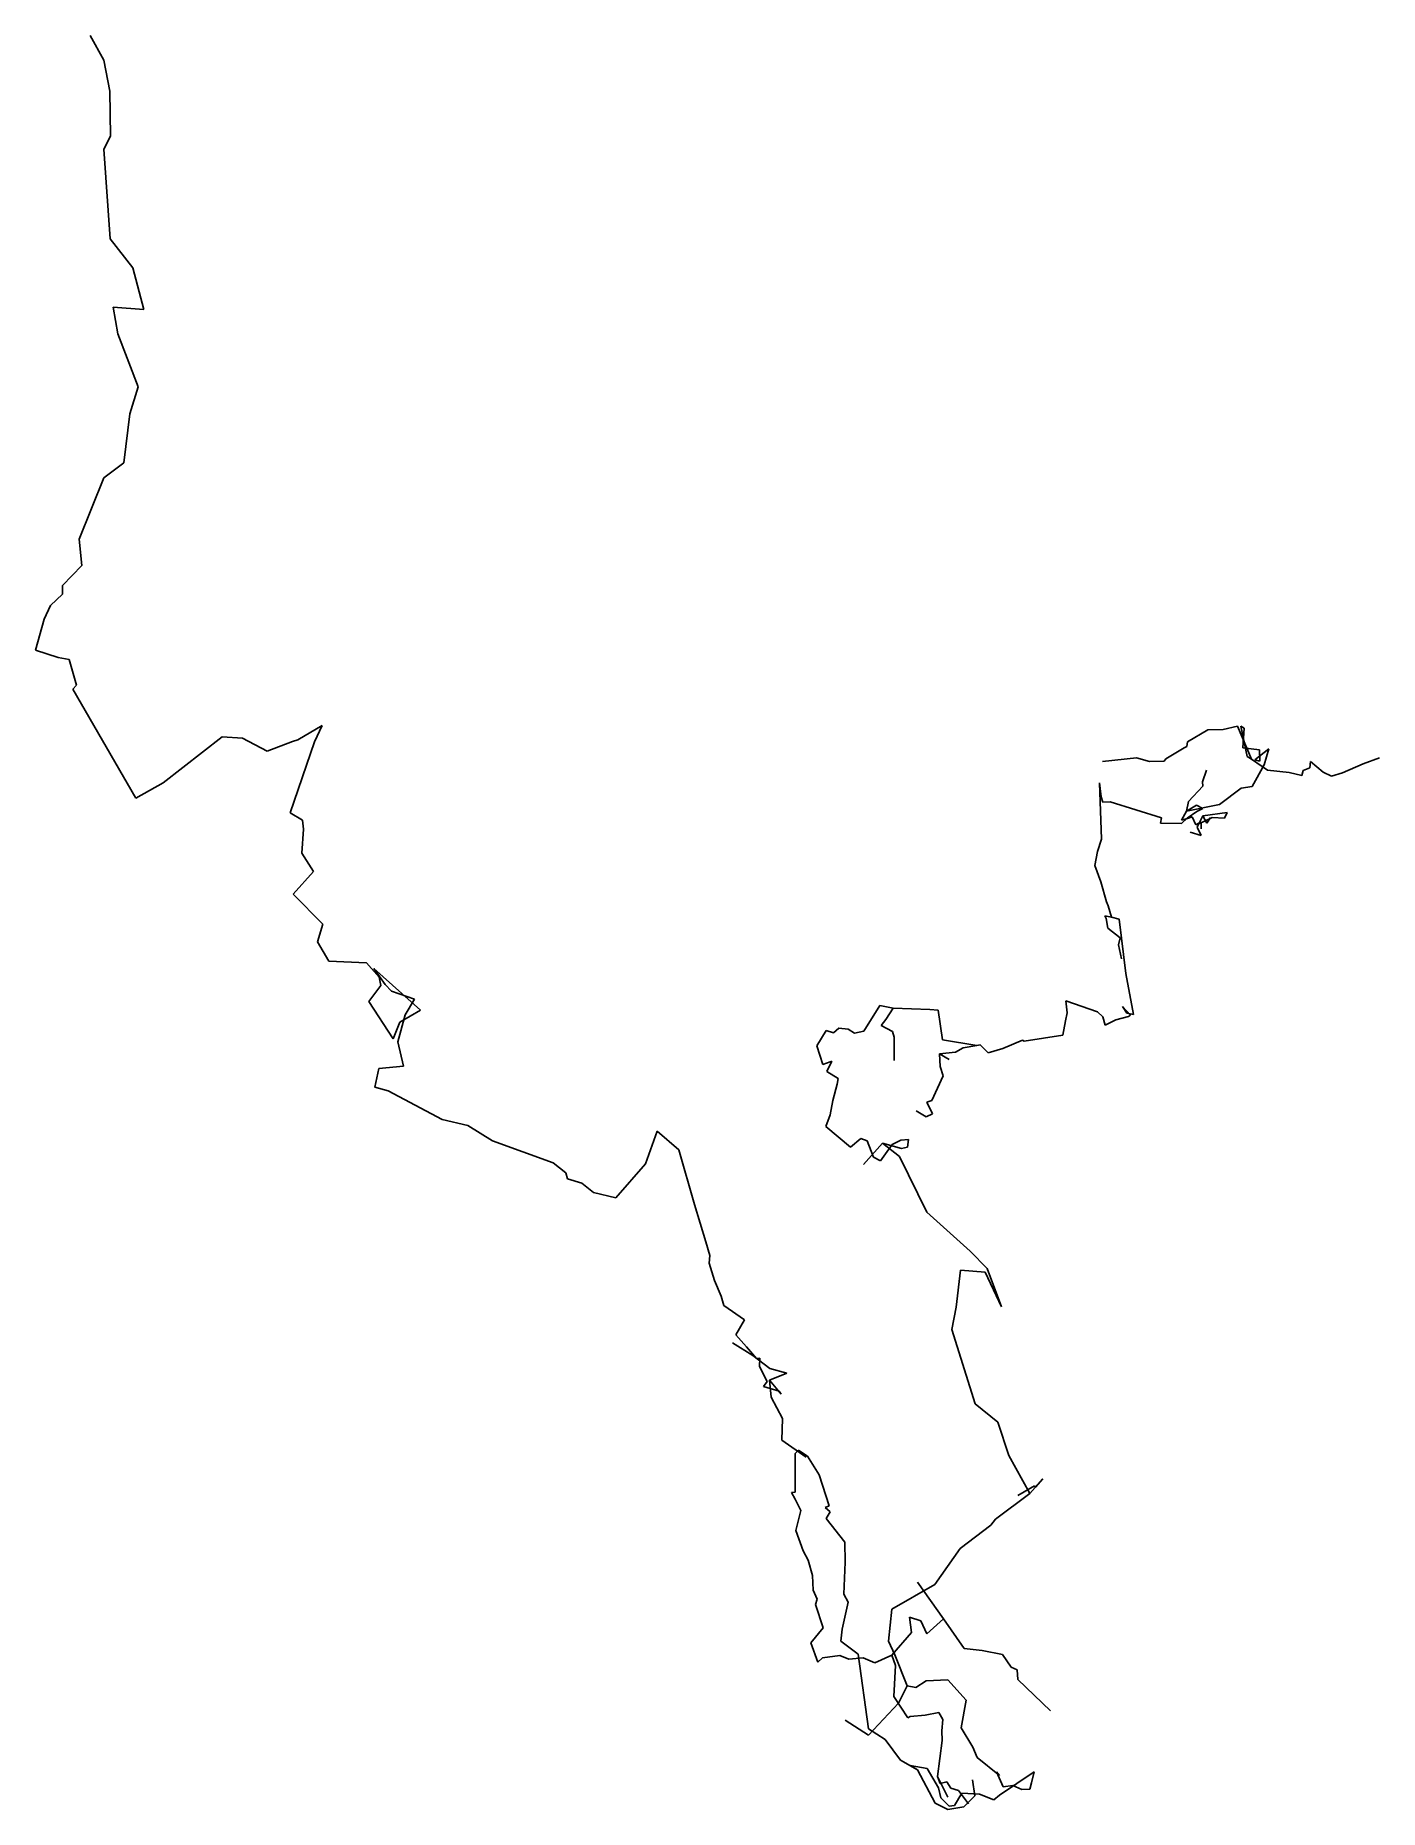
# Model space of a CAD drawing. Extents: x -381 to 40, y -329 to 227.
import ezdxf

# ---------------------------------------------------------------- set-up
doc = ezdxf.new("R2010")
doc.units = 0
doc.layers.add('CentreLine', color=5, linetype='CONTINUOUS')

msp = doc.modelspace()

# ---------------------------------------------------------------- linework, layer by layer
at = {"layer": 'CentreLine'}
for p, q in [((-359.48, 218.82, -638.09), (-363.75, 226.53, -635.56)), ((-357.59, 209.12, -641.11), (-359.48, 218.82, -638.09)), ((-357.35, 194.98, -642.1), (-357.59, 209.12, -641.11)), ((-359.41, 190.92, -643.41), (-357.35, 194.98, -642.1)), ((-357.45, 162.89, -656.51), (-359.41, 190.92, -643.41)), ((-350.38, 153.83, -659.16), (-357.45, 162.89, -656.51)), ((-346.88, 140.78, -662.53), (-350.38, 153.83, -659.16)), ((-355.01, 133.09, -672.96), (-356.48, 141.46, -667.02)), ((-356.48, 141.46, -667.02), (-346.88, 140.78, -662.53)), ((-348.66, 116.55, -678.72), (-355.01, 133.09, -672.96)), ((-351.25, 108.05, -682.49), (-348.66, 116.55, -678.72)), ((-353.13, 92.77, -694.52), (-351.25, 108.05, -682.49)), ((-359.47, 88, -697.57), (-353.13, 92.77, -694.52)), ((-367.2, 68.87, -709.48), (-359.47, 88, -697.57)), ((-366.33, 60.61, -712.18), (-367.2, 68.87, -709.48)), ((-372.4, 54.32, -715.36), (-366.33, 60.61, -712.18)), ((-376.15, 48.07, -713.35), (-372.36, 51.62, -715.55)), ((-372.36, 51.62, -715.55), (-372.4, 54.32, -715.36)), ((-378.08, 43.75, -708.62), (-376.15, 48.07, -713.35)), ((-380.84, 34.11, -711.88), (-378.08, 43.75, -708.62)), ((-373.68, 31.78, -710.27), (-380.84, 34.11, -711.88)), ((-370.29, 31.12, -711.53), (-373.68, 31.78, -710.27)), ((-367.98, 23.07, -700.81), (-370.29, 31.12, -711.53)), ((-369.12, 21.88, -700.01), (-367.98, 23.07, -700.81)), ((-349.42, -12.24, -706.95), (-369.12, 21.88, -700.01)), ((-322.38, 6.95, -691.82), (-340.87, -7.5, -700.35)), ((-315.95, 6.5, -690.45), (-322.38, 6.95, -691.82)), ((-308.27, 2.42, -680.44), (-315.95, 6.5, -690.45)), ((-298.68, 6.03, -677.45), (-300.39, 5.45, -676.32)), ((-291.05, 10.44, -671.05), (-298.68, 6.03, -677.45)), ((-293.42, 5.35, -673.43), (-291.05, 10.44, -671.05)), ((-13.67, 9.11, -23.66), (-20.06, 5.42, -28.63)), ((-8.88, 9.28, -7.97), (-13.67, 9.11, -23.66)), ((-4.38, 10.32, -6.74), (-8.88, 9.28, -7.97)), ((0, 0), (-4.38, 10.32, -6.74)), ((-1.31, 0.82, -9.47), (-3.32, 10.3, -5.56)), ((-3.32, 10.3, -5.56), (-2.33, 9.65, -6.36)), ((-2.33, 9.65, -34.56), (-2.76, 3.53, -38.4)), ((-2.33, 9.65, -6.36), (-2.33, 9.65, -34.56)), ((-300.39, 5.45, -676.32), (-308.27, 2.42, -680.44)), ((-301.06, -16.86, -687.54), (-293.42, 5.35, -673.43)), ((-36.01, 0.34, -53.9), (-46.66, -0.79, -57.8)), ((-31.9, -0.77, -46.43), (-36.01, 0.34, -47.1)), ((-36.01, 0.34, -47.1), (-36.01, 0.34, -53.9)), ((-26.81, 0.07, -40.7), (-27.39, -0.69, -44.79)), ((-21.13, 3.48, -37.88), (-26.81, 0.07, -40.7)), ((-20.27, 3.94, -28.63), (-21.13, 3.48, -37.88)), ((-20.06, 5.42, -28.63), (-20.27, 3.94, -28.63)), ((-2.76, 3.53, -38.4), (-2.76, 3.53, -43.7)), ((-2.76, 3.53, -43.7), (2.47, 2.89, -44.53)), ((0, 0), (-1.31, 0.82, -2.28)), ((-1.31, 0.82, -2.28), (-1.31, 0.82, -9.47)), ((0, 0), (5.01, -3.51, 2.35)), ((1.01, -0.27, -49.55), (5.44, 3.21, -49.55)), ((2.47, 2.89, -44.53), (2.59, -0.72, -46.69)), ((5.44, 3.21, -57.91), (4, -1.84, -56.6)), ((5.44, 3.21, -49.55), (5.44, 3.21, -57.91)), ((35.01, -1.52, 28.16), (40.1, 0.34, 31.17)), ((-27.39, -0.69, -44.79), (-31.9, -0.77, -46.43)), ((-15.37, -7.17, -45.46), (-14.04, -3.51, -45.8)), ((4, -1.84, -56.6), (0.25, -8.6, -59.73)), ((2.59, -0.72, -46.69), (1.01, -0.27, -49.55)), ((5.01, -3.51, 2.35), (5.01, -3.51, 6.75)), ((5.01, -3.51, 6.75), (11.8, -4.23, 6.39)), ((11.8, -4.23, 6.39), (11.8, -4.23, 11.34)), ((11.8, -4.23, 11.34), (15.78, -5.14, 12.07)), ((15.78, -5.14, 12.07), (16.21, -3.64, 11.05)), ((16.21, -3.64, 11.05), (18.25, -2.81, 12.17)), ((18.25, -2.81, 18.24), (18.43, -0.73, 19.99)), ((18.25, -2.81, 12.17), (18.25, -2.81, 18.24)), ((18.43, -0.73, 19.99), (18.43, -0.73, 22.2)), ((18.43, -0.73, 22.2), (22.45, -4.1, 22.02)), ((22.45, -4.1, 22.02), (25.03, -5.41, 22.79)), ((25.03, -5.41, 22.79), (28.5, -4.29, 23.57)), ((28.5, -4.29, 23.57), (35.01, -1.52, 28.16)), ((-340.87, -7.5, -700.35), (-349.42, -12.24, -706.95)), ((-47.12, -11.83, -87.95), (-47.57, -7.49, -92.63)), ((-47.57, -7.49, -92.63), (-47.57, -7.49, -133.83)), ((-47.57, -7.49, -133.83), (-47.57, -7.49, -151.33)), ((-47.57, -7.49, -151.33), (-46.96, -25.13, -151.02)), ((-19.7, -13.3, -52.14), (-15.25, -8.53, -48.67)), ((-15.25, -8.53, -48.67), (-15.37, -7.17, -45.46)), ((-3.26, -9.16, -63.53), (-10.07, -14.28, -62.03)), ((0.25, -8.6, -59.73), (-3.26, -9.16, -63.53)), ((-46.51, -13.5, -87.67), (-47.12, -11.83, -87.95)), ((-44.26, -13.46, -87.19), (-46.51, -13.5, -87.67)), ((-28.18, -18.38, -90.76), (-44.26, -13.46, -87.19)), ((-20.39, -16.29, -57.99), (-21.96, -19.12, -57.99)), ((-20.39, -16.29, -51.43), (-19.7, -13.3, -52.14)), ((-10.07, -14.28, -62.03), (-20.39, -16.29, -57.99)), ((-20.39, -16.29, -57.99), (-17.26, -14.48, -59.16)), ((-20.39, -16.29, -57.99), (-20.39, -16.29, -51.43)), ((-17.16, -16.46, -67.62), (-20.15, -18.55, -65.07)), ((-17.26, -14.48, -59.16), (-15.19, -15.5, -61.25)), ((-15.19, -15.5, -61.25), (-17.16, -16.46, -64.16)), ((-17.16, -16.46, -64.16), (-17.16, -16.46, -67.62)), ((-297.18, -19.1, -688.49), (-301.06, -16.86, -687.54)), ((-297.45, -29.47, -690.9), (-296.93, -21.97, -687.55)), ((-296.93, -21.97, -687.55), (-297.18, -19.1, -688.49)), ((-28.45, -20.07, -75.54), (-28.18, -18.38, -75.54)), ((-21.96, -20.18, -75.2), (-28.45, -20.07, -75.54)), ((-28.18, -18.38, -75.54), (-28.18, -18.38, -90.76)), ((-20.15, -18.55, -65.07), (-21.96, -20.18, -68.3)), ((-21.96, -19.12, -57.99), (-20, -18.67, -58.73)), ((-21.96, -20.18, -68.3), (-21.96, -20.18, -75.2)), ((-20, -18.67, -52.18), (-18.6, -18.13, -52.18)), ((-20, -18.67, -58.73), (-20, -18.67, -52.18)), ((-18.6, -18.13, -52.18), (-17.46, -20.56, -52.18)), ((-17.46, -20.56, -52.18), (-15.81, -19.72, -55.99)), ((-17.46, -20.56, -52.18), (-15.37, -19.76, -50.3)), ((-15.2, -17.79, -35.82), (-17.06, -21.29, -35.68)), ((-17.06, -21.29, -35.68), (-15.75, -23.98, -37.34)), ((-15.81, -19.72, -55.99), (-15.73, -21.85, -58.72)), ((-15.73, -21.85, -58.72), (-15.73, -21.85, -75.12)), ((-15.37, -19.76, -45.7), (-12.36, -18.35, -44.68)), ((-15.37, -19.76, -50.3), (-15.37, -19.76, -45.7)), ((-7.62, -16.72, -38.92), (-15.2, -17.79, -35.82)), ((-15.2, -17.79, -35.82), (-13.95, -20.14, -32.65)), ((-13.95, -20.14, -32.65), (-12.88, -18.29, -31.31)), ((-12.36, -18.35, -44.68), (-8.43, -18.56, -44.75)), ((-8.43, -18.56, -44.75), (-7.62, -16.72, -38.92)), ((-46.96, -25.13, -151.02), (-48.2, -28.94, -155.48)), ((-15.75, -23.98, -37.34), (-19.16, -22.94, -35.52)), ((-293.74, -35.2, -693.8), (-297.45, -29.47, -690.9)), ((-48.2, -28.94, -160.28), (-49.05, -33.33, -161.73)), ((-48.2, -28.94, -155.48), (-48.2, -28.94, -160.28)), ((-300.17, -42.34, -696.37), (-293.74, -35.2, -693.8)), ((-49.05, -33.33, -161.73), (-47.2, -38.42, -166.78)), ((-47.2, -38.42, -166.78), (-45.38, -44.76, -166.89)), ((-290.82, -51.68, -699.91), (-300.17, -42.34, -696.37)), ((-43.85, -49.54, -177.64), (-45.9, -49.15, -179.73)), ((-45.9, -49.15, -179.73), (-45.5, -49.95, -184.36)), ((-45.5, -49.95, -184.36), (-44.98, -52.93, -186.63)), ((-45.38, -44.76, -166.89), (-45.38, -44.76, -184.09)), ((-45.38, -44.76, -166.89), (-44.93, -46, -176.29)), ((-44.93, -46, -176.29), (-43.85, -49.54, -177.64)), ((-43.85, -49.54, -177.64), (-41.49, -50.13, -174.53)), ((-292.53, -57.28, -700.32), (-290.82, -51.68, -699.91)), ((-44.98, -52.93, -186.63), (-41.17, -56.01, -186.72)), ((-41.49, -50.13, -174.53), (-39.4, -67.16, -171.2)), ((-288.95, -63.25, -701.05), (-292.53, -57.28, -700.32)), ((-41.17, -56.01, -186.72), (-41.63, -58.2, -188.23)), ((-41.63, -58.2, -188.23), (-40.7, -62.59, -189.43)), ((-277.21, -63.86, -703.99), (-288.95, -63.25, -701.05)), ((-273.16, -68.35, -703.99), (-277.21, -63.86, -703.99)), ((-271.32, -70.57, -682.09), (-274.82, -65.58, -687.77)), ((-274.82, -65.58, -687.77), (-260.28, -78.66, -690.87)), ((-276.4, -75.95, -705.41), (-272.72, -70.88, -705.41)), ((-272.72, -70.88, -705.41), (-273.16, -68.35, -703.99)), ((-269.34, -72.69, -682.14), (-271.32, -70.57, -682.09)), ((-39.4, -67.16, -171.2), (-36.92, -79.95, -170.97)), ((-268.84, -87.59, -698.33), (-276.4, -75.95, -705.41)), ((-262.18, -75.16, -680.25), (-269.34, -72.69, -682.14)), ((-265.02, -80.08, -678.29), (-262.18, -75.16, -680.25)), ((-116.36, -77.14, -404.82), (-121.43, -85.26, -409.48)), ((-112.18, -78.03, -407.92), (-116.36, -77.14, -404.82)), ((-48.2, -79.15, -241.4), (-58.12, -75.73, -242.87)), ((-58.12, -75.73, -242.87), (-58.12, -75.73, -262.76)), ((-58.12, -75.73, -262.76), (-57.74, -79.43, -261.34)), ((-39.08, -79.53, -171.16), (-40.45, -77.49, -171.87)), ((-40.45, -77.49, -171.87), (-40.45, -77.49, -183.18)), ((-40.45, -77.49, -183.18), (-37.85, -80.18, -190.22)), ((-266.74, -82.39, -692.32), (-268.84, -87.59, -698.33)), ((-267.31, -88.6, -675.43), (-265.02, -80.08, -678.29)), ((-260.28, -78.66, -690.87), (-266.74, -82.39, -692.32)), ((-114.57, -81.58, -410.49), (-116.03, -83.44, -411.08)), ((-112.18, -78.03, -407.92), (-114.57, -81.58, -410.49)), ((-100.79, -78.43, -394.35), (-112.18, -78.03, -407.92)), ((-98.08, -78.62, -393.41), (-100.79, -78.43, -394.35)), ((-96.77, -87.95, -397.41), (-98.08, -78.62, -393.41)), ((-58.28, -82.01, -328.67), (-59.07, -86.44, -328.67)), ((-57.74, -79.43, -261.34), (-58.28, -82.01, -261.9)), ((-58.28, -82.01, -261.9), (-58.28, -82.01, -275.71)), ((-58.28, -82.01, -275.71), (-58.28, -82.01, -296.29)), ((-58.28, -82.01, -296.29), (-58.28, -82.01, -314.34)), ((-58.28, -82.01, -314.34), (-58.28, -82.01, -328.67)), ((-46.6, -80.74, -215.6), (-48.2, -79.15, -241.4)), ((-45.85, -83.37, -215.69), (-46.6, -80.74, -215.6)), ((-42.44, -81.7, -213.5), (-45.85, -83.37, -215.69)), ((-38.57, -80.59, -213.78), (-42.44, -81.7, -213.5)), ((-36.92, -79.95, -170.97), (-39.08, -79.53, -171.16)), ((-37.85, -80.18, -190.22), (-38.57, -80.59, -213.78)), ((-265.55, -96.21, -673.91), (-267.31, -88.6, -675.43)), ((-133.21, -85.02, -414.17), (-136.08, -89.8, -422.14)), ((-130.86, -85.69, -412.58), (-133.21, -85.02, -414.17)), ((-129.21, -84.25, -411.27), (-130.86, -85.69, -412.58)), ((-126.35, -84.61, -409.18), (-129.21, -84.25, -411.27)), ((-124.38, -85.89, -410.07), (-126.35, -84.61, -409.95)), ((-126.35, -84.61, -409.95), (-126.35, -84.61, -409.18)), ((-121.43, -85.26, -409.48), (-124.38, -85.89, -410.07)), ((-116.03, -83.44, -411.08), (-112.45, -85.27, -412.16)), ((-112.45, -85.27, -412.16), (-111.91, -87.14, -416.97)), ((-111.91, -87.14, -416.97), (-111.91, -94.39, -420.35)), ((-86.04, -89.65, -396.84), (-96.77, -87.95, -397.41)), ((-71.68, -88.02, -344.89), (-77.87, -90.64, -347.47)), ((-71.16, -88.36, -329.09), (-71.68, -88.02, -329.41)), ((-71.68, -88.02, -329.41), (-71.68, -88.02, -344.89)), ((-59.07, -86.44, -328.67), (-71.16, -88.36, -329.09)), ((-136.08, -89.8, -422.14), (-134.3, -95.62, -423.43)), ((-92.75, -91.75, -402.05), (-97.74, -92.28, -408.96)), ((-97.74, -92.28, -408.96), (-97.54, -96.26, -411.65)), ((-97.74, -92.28, -408.96), (-94.67, -94.13, -413.55)), ((-90.33, -90.41, -400.58), (-92.75, -91.75, -402.05)), ((-86.04, -89.65, -390.33), (-90.33, -90.41, -400.58)), ((-84.98, -89.46, -360.18), (-86.04, -89.65, -362.4)), ((-86.04, -89.65, -362.4), (-86.04, -89.65, -390.33)), ((-86.04, -89.65, -390.33), (-86.04, -89.65, -400.57)), ((-86.04, -89.65, -400.57), (-86.04, -89.65, -396.84)), ((-82.48, -91.96, -361.83), (-84.98, -89.46, -360.18)), ((-77.87, -90.64, -347.47), (-82.48, -91.96, -349.61)), ((-82.48, -91.96, -349.61), (-82.48, -91.96, -361.83)), ((-274.56, -102.73, -674.97), (-273.32, -96.89, -675.29)), ((-273.32, -96.89, -675.29), (-265.55, -96.21, -673.91)), ((-134.3, -95.62, -423.43), (-131.99, -94.78, -423.3)), ((-131.48, -94.6, -425.2), (-132.98, -97.82, -431.11)), ((-132.98, -97.82, -431.11), (-129.41, -100.05, -429.24)), ((-131.99, -94.78, -423.3), (-131.48, -94.6, -425.2)), ((-96.57, -99.24, -412.91), (-100.14, -106.9, -415.26)), ((-97.54, -96.26, -411.65), (-96.57, -99.24, -412.91)), ((-270.36, -103.86, -673.81), (-274.56, -102.73, -674.97)), ((-253.45, -112.85, -666.84), (-270.36, -103.86, -673.81)), ((-129.78, -101.79, -437.22), (-131.15, -106.92, -437.59)), ((-129.41, -100.05, -429.24), (-129.78, -101.79, -431.59)), ((-129.78, -101.79, -431.59), (-129.78, -101.79, -437.22)), ((-131.15, -106.92, -437.59), (-131.95, -111.45, -439.45)), ((-101.88, -112, -416.03), (-105.05, -110.17, -417.36)), ((-100.14, -106.9, -415.26), (-101.64, -107.41, -415.4)), ((-101.64, -107.41, -415.4), (-99.91, -111.12, -415.33)), ((-245.41, -114.7, -661.06), (-253.45, -112.85, -666.84)), ((-237.7, -119.52, -660.9), (-245.41, -114.7, -661.06)), ((-186.1, -116.53, -640.75), (-189.83, -126.78, -643.47)), ((-179.36, -122.4, -634.25), (-186.1, -116.53, -640.75)), ((-131.95, -111.45, -439.45), (-133.35, -115.08, -441.79)), ((-133.35, -115.08, -441.79), (-125.59, -121.58, -456.79)), ((-99.91, -111.12, -415.33), (-101.88, -112, -416.03)), ((-218.71, -126.43, -657.33), (-237.7, -119.52, -660.9)), ((-125.59, -121.58, -456.79), (-122.31, -118.83, -455.4)), ((-122.31, -118.83, -455.4), (-120.41, -119.52, -459.04)), ((-115.6, -120.31, -513.2), (-121.56, -126.92, -516.27)), ((-120.41, -119.52, -459.04), (-118.43, -124.67, -461.85)), ((-116.21, -125.86, -461.18), (-112.49, -120.74, -461.84)), ((-109.65, -121.9, -514.51), (-115.6, -120.31, -513.2)), ((-115.6, -120.31, -513.2), (-110.19, -124.46, -510.99)), ((-112.49, -120.74, -461.84), (-109.81, -119.38, -462.05)), ((-109.81, -119.38, -462.05), (-107.43, -119.13, -461.84)), ((-107.78, -121.57, -490.8), (-109.65, -121.9, -496.01)), ((-109.65, -121.9, -496.01), (-109.65, -121.9, -514.51)), ((-107.43, -119.13, -491.84), (-107.78, -121.57, -490.8)), ((-107.43, -119.13, -461.84), (-107.43, -119.13, -491.84)), ((-214.69, -129.57, -652.05), (-218.71, -126.43, -657.33)), ((-189.83, -126.78, -643.47), (-199.09, -137.43, -648.6)), ((-174.47, -139.45, -628.49), (-179.36, -122.4, -634.25)), ((-118.43, -124.67, -461.85), (-116.21, -125.86, -461.18)), ((-110.19, -124.46, -510.99), (-101.68, -141.91, -509.97)), ((-214.21, -131.47, -651.63), (-214.69, -129.57, -652.05)), ((-209.72, -132.85, -650.1), (-214.21, -131.47, -651.63)), ((-206.08, -135.69, -648.6), (-209.72, -132.85, -650.1)), ((-199.09, -137.43, -648.6), (-206.08, -135.69, -648.6)), ((-170.89, -151.15, -625.44), (-174.47, -139.45, -628.49)), ((-101.68, -141.91, -509.97), (-88.14, -154.09, -510.92)), ((-169.66, -155.43, -626.22), (-170.89, -151.15, -625.44)), ((-169.88, -157.89, -628.7), (-169.66, -155.43, -626.22)), ((-88.14, -154.09, -510.92), (-82.8, -159.53, -512.41)), ((-168.13, -163.28, -629.29), (-169.88, -157.89, -628.7)), ((-91.1, -160.01, -510.4), (-92.53, -171.65, -512.68)), ((-83.37, -160.69, -508.17), (-91.1, -160.01, -510.4)), ((-78.32, -171.51, -510.38), (-83.37, -160.69, -508.17)), ((-82.8, -159.53, -512.41), (-78.32, -171.51, -510.38)), ((-166.05, -168.17, -629.95), (-168.13, -163.28, -629.29)), ((-165.28, -171.06, -629.47), (-166.05, -168.17, -629.95)), ((-158.82, -175.58, -628.08), (-165.28, -171.06, -629.47)), ((-92.53, -171.65, -512.68), (-93.83, -178.66, -514)), ((-161.46, -180.33, -629.74), (-158.82, -175.58, -628.08)), ((-156.18, -186.81, -619.35), (-162.59, -182.8, -619.75)), ((-158.11, -184.05, -629.57), (-161.46, -180.33, -629.74)), ((-93.83, -178.66, -514), (-86.49, -201.94, -515.49)), ((-155.07, -187.67, -629.15), (-158.11, -184.05, -629.57)), ((-150.89, -190.8, -620.88), (-156.18, -186.81, -619.35)), ((-153.94, -187.61, -629.19), (-155.07, -187.67, -629.15)), ((-154.11, -190.25, -629.95), (-153.94, -187.61, -629.19)), ((-151.72, -194.93, -630.04), (-154.11, -190.25, -629.95)), ((-150.93, -194.44, -620.21), (-145.48, -192.24, -619.28)), ((-145.48, -192.24, -619.28), (-150.89, -190.8, -620.88)), ((-152.78, -196.49, -629.81), (-151.72, -194.93, -630.04)), ((-147.9, -197.89, -629.37), (-152.78, -196.49, -629.81)), ((-150.46, -199.77, -622.93), (-150.93, -194.44, -620.21)), ((-150.93, -194.44, -620.21), (-147.32, -198.91, -623.52)), ((-146.88, -206.51, -620.89), (-150.46, -199.77, -622.93)), ((-147.32, -198.91, -623.52), (-147.9, -197.89, -623.71)), ((-147.9, -197.89, -623.71), (-147.9, -197.89, -629.37)), ((-86.49, -201.94, -515.49), (-79.42, -207.66, -515.65)), ((-147.12, -213.32, -622.21), (-146.88, -206.51, -620.89)), ((-79.42, -207.66, -515.65), (-76.03, -218.09, -516.03)), ((-139.51, -218.64, -621.56), (-147.12, -213.32, -622.21)), ((-141.82, -216.42, -621.95), (-142.91, -217.4, -622.46)), ((-139.1, -218.25, -615.51), (-141.82, -216.42, -621.95)), ((-141.82, -216.42, -621.95), (-139.51, -218.64, -621.56)), ((-142.91, -217.4, -622.46), (-142.91, -229.53, -630.34)), ((-135.43, -224.12, -614.04), (-139.1, -218.25, -615.51)), ((-76.03, -218.09, -516.03), (-69.46, -229.96, -522.07)), ((-132.26, -233.88, -616.22), (-135.43, -224.12, -614.04)), ((-67.96, -227.55, -542.07), (-73.16, -230.55, -542.07)), ((-69.46, -229.96, -522.07), (-65.31, -225.35, -525.65)), ((-67.64, -227.94, -531.79), (-67.96, -227.55, -531.79)), ((-67.96, -227.55, -531.79), (-67.96, -227.55, -542.07)), ((-65.31, -225.35, -525.65), (-67.64, -227.94, -528.89)), ((-142.91, -229.53, -630.34), (-144.09, -229.61, -631.52)), ((-144.09, -229.61, -631.52), (-142.88, -231.79, -631.56)), ((-142.88, -231.79, -631.56), (-141.12, -235.24, -631.97)), ((-69.46, -229.96, -522.07), (-80.18, -238.04, -528.05)), ((-67.64, -227.94, -528.89), (-67.64, -227.94, -531.79)), ((-141.12, -235.24, -631.97), (-142.7, -241.56, -636.04)), ((-133.49, -234.32, -616.27), (-132.26, -233.88, -616.22)), ((-131.95, -235.67, -616.16), (-133.49, -234.32, -616.27)), ((-133.18, -237.8, -615.17), (-131.95, -235.67, -616.16)), ((-127.39, -245.22, -615.33), (-133.18, -237.8, -615.17)), ((-80.18, -238.04, -528.05), (-81.6, -239.85, -529.98)), ((-142.7, -241.56, -636.04), (-140.37, -247.94, -637.24)), ((-81.6, -239.85, -529.98), (-91.28, -247.14, -529.34)), ((-140.37, -247.94, -637.24), (-138.82, -250.86, -641.47)), ((-127.28, -251.44, -615), (-127.39, -245.22, -615.33)), ((-91.28, -247.14, -529.34), (-99.17, -258.42, -529.82)), ((-138.82, -250.86, -641.47), (-137.45, -255.65, -640.68)), ((-127.63, -261.44, -615.18), (-127.28, -251.44, -615)), ((-137.45, -255.65, -640.68), (-137.45, -255.65, -643.69)), ((-137.45, -255.65, -643.69), (-137.29, -260.28, -645.85)), ((-137.29, -260.28, -645.85), (-136.03, -263.09, -645.2)), ((-99.17, -258.42, -529.82), (-112.66, -266.2, -534)), ((-96.48, -269.25, -655.36), (-104.57, -257.7, -650.23)), ((-136.03, -263.09, -645.2), (-136.55, -264.68, -647.41)), ((-136.55, -264.68, -647.41), (-134.18, -271.98, -647.01)), ((-128.21, -272.44, -615.14), (-126.27, -264, -615.9)), ((-126.27, -264, -615.9), (-127.63, -261.44, -615.18)), ((-112.66, -266.2, -534), (-113.71, -276.24, -537.08)), ((-134.18, -271.98, -647.01), (-138, -276.7, -652.29)), ((-106.45, -273.47, -653.03), (-107.12, -268.67, -655.29)), ((-107.12, -268.67, -655.29), (-103.56, -269.83, -655.35)), ((-103.56, -269.83, -655.35), (-101.66, -273.91, -655.11)), ((-101.66, -273.91, -655.11), (-96.48, -269.25, -655.36)), ((-96.48, -269.25, -655.36), (-90.03, -278.46, -655.55)), ((-138, -276.7, -652.29), (-135.79, -282.77, -652.63)), ((-128.61, -276.16, -615.08), (-128.21, -272.44, -615.14)), ((-123.19, -280.25, -613.39), (-128.61, -276.16, -615.08)), ((-113.71, -276.24, -537.08), (-111.75, -280.43, -541.96)), ((-112.66, -280.61, -653.19), (-106.45, -273.47, -653.03)), ((-135.79, -282.77, -652.63), (-134.37, -281.41, -653.15)), ((-134.37, -281.41, -653.15), (-128.89, -280.73, -652.67)), ((-128.89, -280.73, -652.67), (-126.13, -281.84, -652.41)), ((-126.13, -281.84, -652.41), (-121.65, -281.45, -653.37)), ((-119.9, -303.66, -614.63), (-123.19, -280.25, -613.39)), ((-121.65, -281.45, -653.37), (-117.92, -282.96, -654)), ((-117.92, -282.96, -654), (-112.66, -280.61, -653.19)), ((-112.66, -280.61, -653.19), (-111.48, -283.86, -653.01)), ((-111.75, -280.43, -541.96), (-107.81, -290.18, -539.73)), ((-90.03, -278.46, -655.55), (-84.39, -279.16, -655.16)), ((-84.39, -279.16, -655.16), (-77.97, -280.41, -654)), ((-77.97, -280.41, -654), (-75.29, -284.38, -656.77)), ((-111.48, -283.86, -653.01), (-111.98, -293.54, -652.84)), ((-105.14, -290.73, -539.97), (-101.93, -288.57, -542.02)), ((-101.93, -288.57, -542.02), (-95.06, -288.27, -541.3)), ((-95.06, -288.27, -541.3), (-89.4, -294.66, -538.69)), ((-75.29, -284.38, -656.77), (-73.39, -285.19, -657.57)), ((-73.39, -285.19, -657.57), (-73.13, -288.15, -658.48)), ((-73.13, -288.15, -658.48), (-62.94, -297.99, -660.72)), ((-111.98, -293.54, -652.84), (-107.65, -300.22, -651.58)), ((-107.81, -290.18, -539.73), (-110.56, -295.58, -537.99)), ((-107.81, -290.18, -539.73), (-105.14, -290.73, -539.97)), ((-110.56, -295.58, -537.99), (-119.98, -305.68, -535.06)), ((-107.65, -300.22, -651.58), (-106.94, -299.74, -650.49)), ((-106.94, -299.74, -650.49), (-102.22, -299.41, -649.31)), ((-102.22, -299.41, -649.31), (-97.95, -298.51, -648.22)), ((-97.95, -298.51, -648.22), (-96.71, -300.76, -646.74)), ((-89.4, -294.66, -538.69), (-90.93, -303.33, -541.38)), ((-119.98, -305.68, -535.06), (-127.25, -300.96, -536.58)), ((-114.75, -307.01, -614.52), (-119.9, -303.66, -614.63)), ((-96.71, -300.76, -646.74), (-97.02, -304.32, -645.43)), ((-97.02, -304.32, -645.43), (-96.91, -307.3, -645.43)), ((-90.93, -303.33, -541.38), (-87.3, -309.36, -541.99)), ((-109.9, -313.44, -613.39), (-114.75, -307.01, -614.52)), ((-96.91, -307.3, -645.43), (-98.3, -318.55, -645.04)), ((-87.3, -309.36, -541.99), (-85.92, -312.61, -543.42)), ((-104.55, -316.53, -612.96), (-109.9, -313.44, -613.39)), ((-101.54, -316.05, -614.1), (-106.94, -315.1, -614.2)), ((-106.94, -315.1, -614.2), (-104.55, -316.53, -612.96)), ((-104.55, -316.53, -612.96), (-99.03, -326.91, -611.09)), ((-98.01, -322.17, -614.47), (-101.54, -316.05, -614.1)), ((-85.92, -312.61, -543.42), (-78.89, -318.3, -543.26)), ((-98.3, -318.55, -645.04), (-97.48, -320.8, -645.04)), ((-98.3, -318.55, -645.04), (-95.11, -325.07, -645.04)), ((-97.48, -320.8, -645.04), (-95.37, -320.24, -645.27)), ((-95.37, -320.24, -645.27), (-94.11, -322.25, -644.58)), ((-86.63, -324.64, -610.75), (-87.42, -319.64, -609.11)), ((-78.89, -318.3, -543.26), (-79.82, -317.06, -543.26)), ((-79.82, -317.06, -543.26), (-77.8, -321.83, -543.99)), ((-68.08, -317.14, -615.22), (-78.93, -324.46, -614.53)), ((-77.8, -321.83, -543.99), (-74.75, -321.35, -546.15)), ((-74.75, -321.35, -546.15), (-71.95, -322.65, -554.65)), ((-69.43, -322.57, -558.67), (-68.92, -320.51, -563.91)), ((-68.92, -320.51, -616.76), (-68.08, -317.14, -615.22)), ((-68.92, -320.51, -563.91), (-68.92, -320.51, -586.01)), ((-68.92, -320.51, -586.01), (-68.92, -320.51, -596.79)), ((-68.92, -320.51, -596.79), (-68.92, -320.51, -616.76)), ((-99.03, -326.91, -611.09), (-95.1, -328.91, -610.32)), ((-97.34, -325.3, -614.13), (-98.01, -322.17, -614.47)), ((-94.69, -327.87, -614.99), (-97.34, -325.3, -614.13)), ((-92.98, -327.66, -614.96), (-94.69, -327.87, -614.99)), ((-94.11, -322.25, -644.58), (-91.77, -322.97, -644.41)), ((-90.68, -323.83, -615.11), (-92.98, -327.66, -614.96)), ((-91.77, -322.97, -644.41), (-88.64, -327.12, -644.69)), ((-85.17, -324.12, -615.11), (-90.68, -323.83, -615.11)), ((-90.11, -328.12, -608.96), (-86.63, -324.64, -610.75)), ((-80.69, -325.84, -614.61), (-85.17, -324.12, -615.11)), ((-78.93, -324.46, -614.53), (-80.69, -325.84, -614.61)), ((-71.95, -322.65, -554.65), (-69.43, -322.57, -558.67)), ((-95.1, -328.91, -610.32), (-90.11, -328.12, -608.96))]:
    msp.add_line(p, q, dxfattribs=at)

doc.saveas('drawing.dxf')
